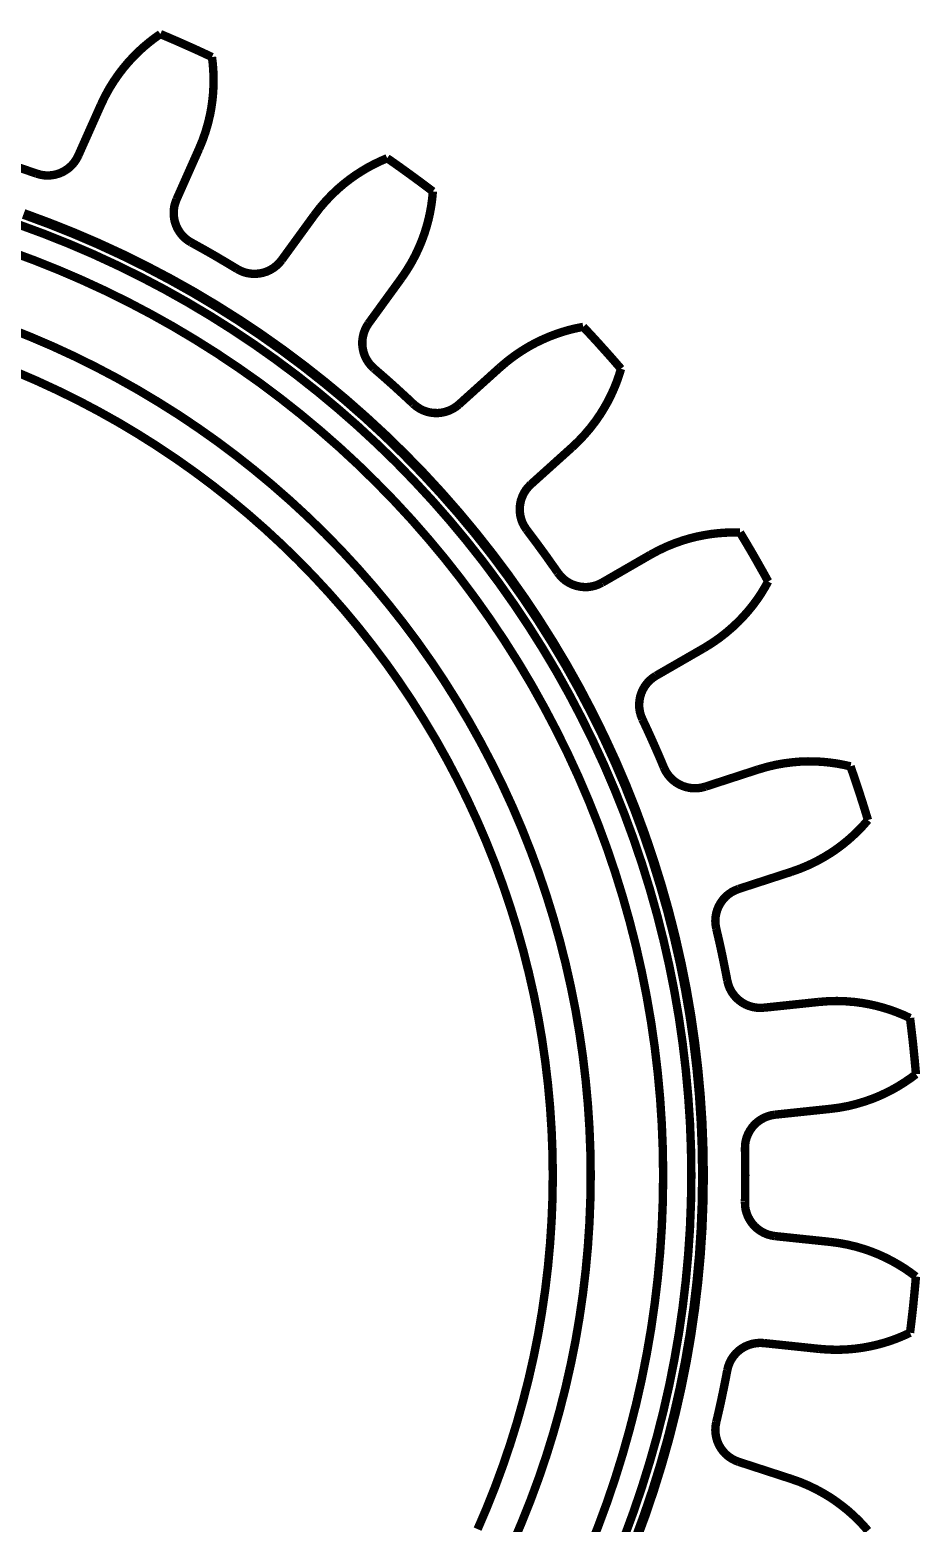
# Model space of a CAD drawing. Extents: x 1.1 to 21.8, y 1.7 to 15.4.
# Drawn here: x 7.864 to 8.907, y 8.133 to 9.882 of the extents above; entities that cross this region are included whole.
import ezdxf

# ---------------------------------------------------------------- set-up
doc = ezdxf.new("R2010")
doc.units = 0
doc.layers.get('0').update_dxf_attribs({"linetype": 'CONTINUOUS'})

msp = doc.modelspace()

# ---------------------------------------------------------------- linework, layer by layer
at = {"color": 0, "const_width": 0.00985}
for points in [[(8.01688, 9.87728), (8.01004, 9.8725), (8.00347, 9.8674), (7.99707, 9.86203), (7.99089, 9.85639), (7.98486, 9.85032), (7.97906, 9.84403), (7.97353, 9.83746), (7.96832, 9.83068), (7.96229, 9.822), (7.95676, 9.8131), (7.95167, 9.80376), (7.9471, 9.79417)], [(8.01688, 9.87728), (8.02447, 9.87408), (8.03207, 9.87082), (8.03965, 9.86751), (8.05474, 9.86079), (8.06228, 9.85736), (8.06976, 9.85389), (8.07726, 9.85037)], [(8.07726, 9.85037), (8.07829, 9.84213), (8.07889, 9.83382), (8.07915, 9.82547), (8.0791, 9.81711), (8.07867, 9.80854), (8.07785, 9.80007), (8.07667, 9.79156), (8.07514, 9.7831), (8.07269, 9.77285), (8.06976, 9.76275), (8.06625, 9.75271), (8.06218, 9.74289)], [(7.92074, 9.73503), (7.9471, 9.79417)], [(8.03586, 9.68375), (8.06218, 9.74289)], [(7.81282, 9.73301), (7.82026, 9.73079), (7.82764, 9.72851), (7.84239, 9.72385), (7.85704, 9.71897), (7.86436, 9.71642), (7.87169, 9.71392)], [(7.92074, 9.73503), (7.91868, 9.73101), (7.91618, 9.72726), (7.91331, 9.72385), (7.91, 9.72076), (7.90636, 9.7181), (7.90246, 9.71582), (7.89833, 9.71403), (7.89399, 9.71272), (7.88954, 9.71192), (7.88514, 9.71164), (7.88069, 9.71186), (7.87636, 9.71257), (7.87169, 9.71392)], [(8.28256, 9.73188), (8.2749, 9.72857), (8.26742, 9.72499), (8.26004, 9.72108), (8.25282, 9.71679), (8.24567, 9.71218), (8.23867, 9.70719), (8.23188, 9.70193), (8.22537, 9.69635), (8.21772, 9.68918), (8.21044, 9.68153), (8.2035, 9.6735), (8.19706, 9.66504)], [(8.28256, 9.73188), (8.28933, 9.72715), (8.29611, 9.72239), (8.30285, 9.71756), (8.30951, 9.71272), (8.32286, 9.70296), (8.32949, 9.69797), (8.33604, 9.69299)], [(8.03586, 9.68375), (8.03429, 9.67958), (8.03315, 9.67518), (8.03256, 9.67074), (8.0325, 9.66624), (8.03293, 9.66174), (8.03386, 9.65728), (8.03526, 9.65306), (8.03722, 9.64899), (8.03961, 9.64512), (8.04232, 9.64165), (8.04546, 9.63851), (8.04889, 9.63574), (8.053, 9.63319)], [(8.33604, 9.69299), (8.33529, 9.68468), (8.33421, 9.67649), (8.33274, 9.66824), (8.33094, 9.66004), (8.32872, 9.65181), (8.32617, 9.64367), (8.32324, 9.63558), (8.31993, 9.62765), (8.31549, 9.61811), (8.31049, 9.60883), (8.30496, 9.59978), (8.29893, 9.59099)], [(8.57394, 8.11219), (8.58479, 8.1416), (8.59483, 8.17122), (8.60411, 8.20107), (8.61263, 8.23122), (8.62033, 8.26156), (8.62722, 8.2921), (8.63336, 8.32275), (8.63867, 8.35363), (8.64312, 8.3846), (8.64681, 8.41564), (8.64968, 8.44683), (8.65175, 8.47803), (8.65294, 8.50933), (8.65338, 8.54064), (8.65338, 8.54064), (8.65294, 8.57189), (8.65175, 8.60319), (8.64968, 8.63439), (8.64681, 8.66558), (8.64312, 8.69667), (8.63867, 8.72765), (8.63336, 8.75846), (8.62722, 8.78917), (8.62033, 8.81967), (8.61263, 8.85004), (8.60411, 8.88015), (8.59483, 8.91), (8.58479, 8.93967), (8.57394, 8.96903), (8.56239, 8.9981), (8.55003, 9.02686), (8.53689, 9.05528), (8.52306, 9.08333), (8.50851, 9.11106), (8.49322, 9.13835), (8.47721, 9.16521), (8.4605, 9.19168), (8.44314, 9.21772), (8.42507, 9.24328), (8.40631, 9.26833), (8.38693, 9.29292), (8.36692, 9.317), (8.34631, 9.3405), (8.32508, 9.3635), (8.30322, 9.3859), (8.28082, 9.40776), (8.25782, 9.42899), (8.23432, 9.44965), (8.21024, 9.46967), (8.18565, 9.48904), (8.1606, 9.50776), (8.13504, 9.52582), (8.109, 9.54318), (8.08251, 9.5599), (8.05567, 9.5759), (8.02832, 9.59119), (8.00065, 9.60574), (7.9726, 9.61962), (7.94417, 9.63271), (7.91542, 9.64507), (7.88633, 9.65662), (7.85699, 9.66749)], [(8.56039, 8.1174), (8.57107, 8.14643), (8.581, 8.17572), (8.59017, 8.20524), (8.59858, 8.23497), (8.60618, 8.26497), (8.61301, 8.29508), (8.61903, 8.32542), (8.62429, 8.3559), (8.62869, 8.3865), (8.63232, 8.41721), (8.63514, 8.44797), (8.63721, 8.47879), (8.6384, 8.50971), (8.63883, 8.54064), (8.6384, 8.57156), (8.63721, 8.60243), (8.63514, 8.63325), (8.63232, 8.66407), (8.62869, 8.69476), (8.62429, 8.72537), (8.61903, 8.75581), (8.61301, 8.78614), (8.60618, 8.81629), (8.59858, 8.84625), (8.59017, 8.87603), (8.581, 8.90554), (8.57107, 8.93479), (8.56039, 8.96382), (8.54893, 8.99251), (8.53674, 9.02094), (8.52376, 9.04899), (8.5101, 9.07671), (8.49571, 9.10411), (8.48062, 9.13108), (8.46479, 9.15761), (8.44829, 9.18375), (8.4311, 9.20947), (8.41331, 9.23469), (8.39481, 9.2595), (8.37565, 9.28375), (8.3559, 9.30751), (8.3355, 9.33078), (8.31451, 9.35346), (8.29297, 9.37565), (8.27078, 9.39719), (8.2481, 9.41818), (8.22483, 9.43858), (8.20107, 9.45833), (8.17681, 9.47749), (8.15201, 9.49599), (8.12679, 9.51383), (8.10107, 9.53097), (8.07493, 9.54747), (8.04839, 9.56326), (8.02138, 9.5784), (7.99403, 9.59278), (7.96631, 9.60644), (7.93826, 9.61942), (7.90983, 9.63162), (7.88112, 9.64307), (7.85211, 9.65375)], [(7.85639, 9.66575), (7.88569, 9.65494), (7.91471, 9.64339), (7.94342, 9.63103), (7.97179, 9.61794), (7.99983, 9.60417), (8.0275, 9.58957), (8.05474, 9.57433), (8.0816, 9.55832), (8.10801, 9.54167), (8.134, 9.52431), (8.1595, 9.50629), (8.18457, 9.48757), (8.2091, 9.46821), (8.23312, 9.44824), (8.25662, 9.42763), (8.27957, 9.40642), (8.30192, 9.38465), (8.32374, 9.36225), (8.34494, 9.33931), (8.36556, 9.31581), (8.38558, 9.29178), (8.40489, 9.26725), (8.42361, 9.24219), (8.44163, 9.21669), (8.45899, 9.19069), (8.47564, 9.16428), (8.49164, 9.13743), (8.50689, 9.11014), (8.52143, 9.08251), (8.53526, 9.05447), (8.54833, 9.0261), (8.56071, 8.9974), (8.57226, 8.96838), (8.58306, 8.93907), (8.59315, 8.90944), (8.60237, 8.87961), (8.61089, 8.84956), (8.61854, 8.81928), (8.62549, 8.78879), (8.63157, 8.75814), (8.63687, 8.72732), (8.64133, 8.6964), (8.64501, 8.66536), (8.64789, 8.63428), (8.6499, 8.60308), (8.65115, 8.57189), (8.65153, 8.54064), (8.65153, 8.54064), (8.65115, 8.50939), (8.6499, 8.47814), (8.64789, 8.44694), (8.64501, 8.41585), (8.64133, 8.38482), (8.63687, 8.35389), (8.63157, 8.32308), (8.62549, 8.29243), (8.61854, 8.26199), (8.61089, 8.23167), (8.60237, 8.20161), (8.59315, 8.17176), (8.58306, 8.14219), (8.57226, 8.11285)], [(8.15896, 9.61268), (8.19706, 9.66504)], [(8.053, 9.63319), (8.05979, 9.62944), (8.06651, 9.62571), (8.07324, 9.6219), (8.07997, 9.61806), (8.08664, 9.61415), (8.09999, 9.60622), (8.10661, 9.60221)], [(8.51844, 8.10135), (8.52957, 8.12924), (8.53999, 8.15744), (8.54964, 8.18593), (8.55854, 8.21463), (8.56668, 8.24354), (8.57411, 8.27263), (8.58074, 8.30197), (8.58658, 8.33143), (8.59169, 8.36106), (8.59597, 8.39079), (8.5995, 8.42062), (8.60226, 8.45057), (8.60422, 8.48053), (8.60542, 8.51058), (8.60579, 8.54064), (8.60579, 8.54064), (8.60542, 8.57064), (8.60422, 8.60069), (8.60226, 8.63069), (8.5995, 8.6606), (8.59597, 8.69043), (8.59169, 8.72017), (8.58658, 8.74978), (8.58074, 8.77929), (8.57411, 8.8086), (8.56668, 8.83772), (8.55854, 8.86664), (8.54964, 8.89535), (8.53999, 8.92378), (8.52957, 8.95199), (8.51844, 8.97988), (8.50657, 9.00749), (8.49397, 9.03478), (8.48068, 9.06174), (8.46669, 9.08832), (8.45204, 9.11458), (8.43668, 9.1404), (8.42062, 9.16581), (8.40392, 9.19081), (8.38656, 9.21533), (8.3686, 9.23942), (8.34999, 9.26303), (8.33078, 9.28608), (8.31099, 9.30871), (8.29058, 9.33078), (8.26958, 9.35226), (8.2481, 9.37326), (8.22601, 9.39367), (8.2034, 9.41347), (8.18033, 9.43267), (8.15674, 9.45128), (8.13265, 9.46929), (8.10807, 9.4866), (8.08311, 9.50331), (8.05767, 9.51932), (8.03185, 9.53472), (8.00564, 9.54937), (7.97906, 9.56337), (7.9521, 9.57667), (7.92481, 9.58925), (7.89719, 9.60113), (7.86931, 9.61225), (7.8411, 9.62267)], [(8.15896, 9.61268), (8.15614, 9.60921), (8.15289, 9.60607), (8.14936, 9.60335), (8.14551, 9.60101), (8.14139, 9.59913), (8.13704, 9.59771), (8.13265, 9.59685), (8.12815, 9.59646), (8.12364, 9.59662), (8.11925, 9.59722), (8.11496, 9.59836), (8.11083, 9.59999), (8.10661, 9.60221)], [(8.2609, 9.53863), (8.29893, 9.59099)], [(8.42904, 8.10824), (8.44, 8.13385), (8.45031, 8.15967), (8.45996, 8.18576), (8.46892, 8.21213), (8.47715, 8.23872), (8.48469, 8.26551), (8.49154, 8.29249), (8.49767, 8.31961), (8.50315, 8.3469), (8.50782, 8.37435), (8.51183, 8.40186), (8.51508, 8.42953), (8.51764, 8.45719), (8.51947, 8.48497), (8.52056, 8.51281), (8.52094, 8.54064), (8.52094, 8.54064), (8.52056, 8.56842), (8.51947, 8.59625), (8.51764, 8.62403), (8.51508, 8.65175), (8.51183, 8.67936), (8.50782, 8.70692), (8.50315, 8.73432), (8.49767, 8.76161), (8.49154, 8.78879), (8.48469, 8.81575), (8.47715, 8.8425), (8.46892, 8.86908), (8.45996, 8.89546), (8.45031, 8.92156), (8.44, 8.94743), (8.42904, 8.97299), (8.41738, 8.99826), (8.40506, 9.02322), (8.39208, 9.04785), (8.37853, 9.0721), (8.36426, 9.09603), (8.34944, 9.11957), (8.33399, 9.14268), (8.31793, 9.16542), (8.30126, 9.18772), (8.28401, 9.20958), (8.26622, 9.23096), (8.24789, 9.2519), (8.229, 9.27235), (8.20958, 9.29226), (8.18967, 9.31168), (8.16922, 9.33057), (8.14828, 9.3489), (8.1269, 9.36669), (8.10504, 9.38396), (8.08274, 9.40061), (8.06, 9.41667), (8.03689, 9.43212), (8.01335, 9.44694), (7.98942, 9.46121), (7.96517, 9.47478), (7.94054, 9.48774), (7.91558, 9.50006), (7.89031, 9.51172), (7.86475, 9.52268), (7.83886, 9.53299)], [(8.2609, 9.53863), (8.25846, 9.53483), (8.25651, 9.53082), (8.25499, 9.52658), (8.25396, 9.52219), (8.25342, 9.51768), (8.25342, 9.51318), (8.25396, 9.50868), (8.25499, 9.50429), (8.25651, 9.50006), (8.25846, 9.4961), (8.26085, 9.4924), (8.26367, 9.48893), (8.26714, 9.48557)], [(8.51221, 9.5344), (8.50401, 9.53276), (8.49593, 9.53082), (8.4879, 9.52849), (8.47999, 9.52582), (8.472, 9.52279), (8.46419, 9.51938), (8.45643, 9.51563), (8.44889, 9.51156), (8.43989, 9.50608), (8.43121, 9.50017), (8.42275, 9.49371), (8.41465, 9.48682)], [(8.51221, 9.5344), (8.51785, 9.52838), (8.52349, 9.52229), (8.52908, 9.51622), (8.53461, 9.51004), (8.54015, 9.5039), (8.54562, 9.49772), (8.55647, 9.48525)], [(8.38846, 8.12631), (8.39899, 8.15082), (8.40886, 8.17557), (8.41808, 8.20063), (8.42665, 8.22586), (8.43457, 8.25131), (8.44179, 8.27701), (8.44835, 8.30285), (8.45426, 8.32883), (8.45947, 8.35499), (8.46397, 8.38129), (8.46778, 8.40767), (8.47092, 8.43414), (8.47336, 8.46072), (8.4751, 8.48731), (8.47618, 8.51394), (8.47651, 8.54064), (8.47651, 8.54064), (8.47618, 8.56728), (8.4751, 8.59392), (8.47336, 8.62056), (8.47092, 8.64708), (8.46778, 8.67356), (8.46397, 8.69997), (8.45947, 8.72624), (8.45426, 8.75239), (8.44835, 8.77838), (8.44179, 8.80425), (8.43457, 8.82992), (8.42665, 8.85536), (8.41808, 8.88064), (8.40886, 8.90565), (8.39899, 8.93039), (8.38846, 8.95492), (8.37728, 8.97911), (8.3655, 9.00304), (8.35308, 9.02664), (8.34006, 9.04992), (8.32639, 9.07281), (8.31218, 9.09538), (8.29736, 9.11757), (8.28201, 9.13932), (8.266, 9.16069), (8.24951, 9.18164), (8.23247, 9.20215), (8.2149, 9.22217), (8.19678, 9.24175), (8.17817, 9.26085), (8.15907, 9.27946), (8.13949, 9.29758), (8.11947, 9.31515), (8.09896, 9.33219), (8.07801, 9.34868), (8.05664, 9.36464), (8.03489, 9.38004), (8.01269, 9.39486), (7.99013, 9.40907), (7.96724, 9.42275), (7.94396, 9.43576), (7.92036, 9.44819), (7.89643, 9.45996), (7.87224, 9.47114), (7.84771, 9.48167)], [(8.26714, 9.48557), (8.273, 9.48053), (8.27881, 9.47547), (8.29042, 9.46517), (8.30181, 9.45475), (8.30751, 9.44949), (8.31315, 9.44417)], [(8.36654, 9.44347), (8.41465, 9.48682)], [(8.55647, 9.48525), (8.55399, 9.47726), (8.55122, 9.46946), (8.54807, 9.46169), (8.5446, 9.4541), (8.54075, 9.44646), (8.53651, 9.43901), (8.53201, 9.43175), (8.52713, 9.42464), (8.52078, 9.41629), (8.51394, 9.40826), (8.50667, 9.4005), (8.49897, 9.39318)], [(8.36654, 9.44347), (8.36307, 9.44069), (8.35921, 9.43832), (8.35519, 9.43636), (8.35092, 9.4349), (8.34651, 9.43392), (8.34201, 9.43343), (8.33751, 9.43349), (8.33301, 9.43403), (8.32867, 9.43511), (8.32449, 9.43664), (8.32053, 9.43864), (8.31685, 9.44108), (8.31315, 9.44417)], [(8.45085, 9.34987), (8.49897, 9.39318)], [(8.45085, 9.34987), (8.44769, 9.34668), (8.44488, 9.34315), (8.44254, 9.33931), (8.44065, 9.33524), (8.43918, 9.33094), (8.43826, 9.3265), (8.43782, 9.32206), (8.43793, 9.31754), (8.43853, 9.31304), (8.43961, 9.30881), (8.44119, 9.30464), (8.44325, 9.30072), (8.4459, 9.29671)], [(8.4459, 9.29671), (8.45063, 9.29053), (8.45524, 9.28435), (8.45985, 9.2781), (8.46897, 9.26563), (8.47342, 9.25928), (8.47792, 9.25299), (8.48232, 9.24664)], [(8.69581, 9.29346), (8.68744, 9.29357), (8.67914, 9.29335), (8.67079, 9.29275), (8.66249, 9.29183), (8.65408, 9.29047), (8.64567, 9.28879), (8.63737, 9.28674), (8.62907, 9.28429), (8.61914, 9.28082), (8.60943, 9.27686), (8.59983, 9.27229), (8.5905, 9.26725)], [(8.69581, 9.29346), (8.70008, 9.2864), (8.70432, 9.27929), (8.7085, 9.27219), (8.71268, 9.26503), (8.71674, 9.25786), (8.72487, 9.24343), (8.72885, 9.23622)], [(8.5344, 9.23486), (8.5905, 9.26725)], [(8.5344, 9.23486), (8.53039, 9.23286), (8.52621, 9.23128), (8.52181, 9.23025), (8.51731, 9.22965), (8.51281, 9.22965), (8.50831, 9.23014), (8.5039, 9.23112), (8.49968, 9.23258), (8.49561, 9.23454), (8.49186, 9.23687), (8.48839, 9.23969), (8.48529, 9.24283), (8.48232, 9.24664)], [(8.72885, 9.23622), (8.72478, 9.22894), (8.72043, 9.22185), (8.71576, 9.2149), (8.71078, 9.20817), (8.7054, 9.20156), (8.69976, 9.19515), (8.69379, 9.18896), (8.68756, 9.18306), (8.67958, 9.17617), (8.67128, 9.16971), (8.66254, 9.16368), (8.65349, 9.1581)], [(8.59739, 9.12576), (8.65349, 9.1581)], [(8.59739, 9.12576), (8.59364, 9.12326), (8.59017, 9.12039), (8.58708, 9.11714), (8.58436, 9.11356), (8.58208, 9.10965), (8.58024, 9.10553), (8.57889, 9.10124), (8.57807, 9.09679), (8.57775, 9.09229), (8.5779, 9.08789), (8.57856, 9.0835), (8.57975, 9.07921), (8.58154, 9.07476)], [(8.58154, 9.07476), (8.58485, 9.06776), (8.58811, 9.06076), (8.59131, 9.05371), (8.59446, 9.04665), (8.5976, 9.03956), (8.60069, 9.03244), (8.60374, 9.02533), (8.60672, 9.01818)], [(8.82525, 9.01964), (8.81717, 9.02149), (8.80897, 9.023), (8.80067, 9.02414), (8.79238, 9.02496), (8.78381, 9.02544), (8.77528, 9.0255), (8.76671, 9.02522), (8.75814, 9.02453), (8.74767, 9.02322), (8.73731, 9.02138), (8.727, 9.01888), (8.71679, 9.0159)], [(8.82525, 9.01964), (8.82796, 9.01183), (8.83328, 8.99621), (8.83837, 8.98047), (8.84088, 8.9726), (8.84332, 8.96468), (8.84571, 8.95676)], [(8.65522, 8.99588), (8.65087, 8.99474), (8.64643, 8.99408), (8.64193, 8.99397), (8.63743, 8.99436), (8.63303, 8.99528), (8.62869, 8.99664), (8.62463, 8.99854), (8.62076, 9.00087), (8.61719, 9.00364), (8.61404, 9.00672), (8.61122, 9.01014), (8.60883, 9.01389), (8.60672, 9.01818)], [(8.65522, 8.99588), (8.71679, 9.0159)], [(8.84571, 8.95676), (8.84022, 8.95047), (8.83447, 8.9445), (8.82844, 8.93869), (8.82221, 8.93311), (8.81554, 8.92774), (8.80871, 8.92264), (8.8016, 8.91786), (8.79428, 8.91336), (8.78504, 8.90826), (8.77556, 8.90369), (8.76574, 8.89963), (8.75569, 8.89606)], [(8.69417, 8.87608), (8.75569, 8.89606)], [(8.69417, 8.87608), (8.69, 8.8744), (8.68599, 8.87235), (8.68229, 8.86979), (8.67888, 8.86686), (8.67583, 8.8635), (8.67318, 8.85981), (8.67096, 8.8559), (8.66922, 8.85178), (8.66797, 8.84744), (8.66721, 8.8431), (8.66694, 8.83865), (8.66721, 8.83425), (8.66803, 8.82949)], [(8.66803, 8.82949), (8.66982, 8.82194), (8.67156, 8.8144), (8.67324, 8.80686), (8.67486, 8.79926), (8.67643, 8.79172), (8.67947, 8.77653), (8.68088, 8.76893)], [(8.72374, 8.73699), (8.71924, 8.73676), (8.71474, 8.73708), (8.71035, 8.7379), (8.706, 8.73921), (8.70182, 8.741), (8.69792, 8.74328), (8.69433, 8.74599), (8.69103, 8.74903), (8.68815, 8.7525), (8.68565, 8.75618), (8.68365, 8.7601), (8.68207, 8.76426), (8.68088, 8.76893)], [(8.72374, 8.73699), (8.78808, 8.74376)], [(8.89497, 8.72493), (8.88743, 8.7284), (8.87972, 8.73156), (8.87185, 8.73443), (8.86387, 8.73693), (8.85562, 8.73915), (8.84728, 8.741), (8.83886, 8.74251), (8.83035, 8.74365), (8.81982, 8.74451), (8.80935, 8.74485), (8.79867, 8.74457), (8.78808, 8.74376)], [(8.89497, 8.72493), (8.896, 8.71669), (8.89794, 8.70031), (8.89882, 8.69206), (8.89963, 8.68386), (8.90044, 8.67563), (8.90121, 8.66738), (8.90192, 8.65912)], [(8.90192, 8.65912), (8.89524, 8.65414), (8.88835, 8.64947), (8.88124, 8.64501), (8.87397, 8.6409), (8.86638, 8.63704), (8.85861, 8.63346), (8.85064, 8.63026), (8.84256, 8.62739), (8.83247, 8.62435), (8.82226, 8.62181), (8.81179, 8.61985), (8.80126, 8.61849)], [(8.73687, 8.61171), (8.80126, 8.61849)], [(8.73687, 8.61171), (8.73247, 8.611), (8.72814, 8.60975), (8.72396, 8.60807), (8.72006, 8.60585), (8.71631, 8.60325), (8.71294, 8.60021), (8.71001, 8.59685), (8.70747, 8.5931), (8.70529, 8.58914), (8.70367, 8.58507), (8.70247, 8.58078), (8.70182, 8.57639), (8.70167, 8.57156)], [(8.70167, 8.57156), (8.70182, 8.56381), (8.70193, 8.5561), (8.70199, 8.54833), (8.70204, 8.54064), (8.70193, 8.52513), (8.70182, 8.51742), (8.70167, 8.50965)], [(8.73687, 8.46951), (8.73247, 8.47026), (8.72814, 8.47146), (8.72396, 8.47319), (8.72006, 8.47537), (8.71631, 8.47803), (8.71294, 8.48101), (8.71001, 8.48443), (8.70747, 8.48813), (8.70529, 8.49208), (8.70367, 8.49621), (8.70247, 8.50049), (8.70182, 8.50483), (8.70167, 8.50965)], [(8.73687, 8.46951), (8.80126, 8.46278)], [(8.90192, 8.4221), (8.89524, 8.42708), (8.88835, 8.43181), (8.88124, 8.43619), (8.87397, 8.44032), (8.86638, 8.44422), (8.85861, 8.44775), (8.85064, 8.45101), (8.84256, 8.45389), (8.83247, 8.45692), (8.82226, 8.45942), (8.81179, 8.46137), (8.80126, 8.46278)], [(8.90192, 8.4221), (8.90121, 8.41385), (8.90044, 8.40565), (8.89882, 8.38917), (8.89794, 8.38097), (8.89697, 8.37272), (8.896, 8.36453), (8.89497, 8.35633)], [(8.89497, 8.35633), (8.88743, 8.35286), (8.87972, 8.34967), (8.87185, 8.34679), (8.86387, 8.34429), (8.85562, 8.34207), (8.84728, 8.34022), (8.83886, 8.33871), (8.83035, 8.33757), (8.81982, 8.33669), (8.80935, 8.33637), (8.79867, 8.33664), (8.78808, 8.33746)], [(8.72374, 8.34424), (8.71924, 8.34446), (8.71474, 8.34412), (8.71035, 8.34332), (8.706, 8.34201), (8.70182, 8.34022), (8.69792, 8.33794), (8.69433, 8.33529), (8.69103, 8.33219), (8.68815, 8.32872), (8.68565, 8.32508), (8.68365, 8.32112), (8.68207, 8.317), (8.68088, 8.31233)], [(8.72374, 8.34424), (8.78808, 8.33746)], [(8.68088, 8.31233), (8.67947, 8.30469), (8.67796, 8.2971), (8.67643, 8.28956), (8.67486, 8.28196), (8.67324, 8.27442), (8.67156, 8.26682), (8.66982, 8.25928), (8.66803, 8.25174)], [(8.69417, 8.20518), (8.69, 8.20682), (8.68599, 8.20893), (8.68229, 8.21143), (8.67888, 8.21442), (8.67583, 8.21772), (8.67318, 8.2214), (8.67096, 8.22532), (8.66922, 8.22949), (8.66797, 8.23383), (8.66721, 8.23817), (8.66694, 8.24257), (8.66721, 8.24701), (8.66803, 8.25174)], [(8.69417, 8.20518), (8.75569, 8.18517)], [(8.84571, 8.12446), (8.84022, 8.13075), (8.83447, 8.13678), (8.82844, 8.14258), (8.82221, 8.14811), (8.81554, 8.15349), (8.80871, 8.15858), (8.8016, 8.16342), (8.79428, 8.16786), (8.78504, 8.17296), (8.77556, 8.17751), (8.76574, 8.18164), (8.75569, 8.18517)]]:
    msp.add_lwpolyline(points, dxfattribs=at)

doc.saveas('drawing.dxf')
